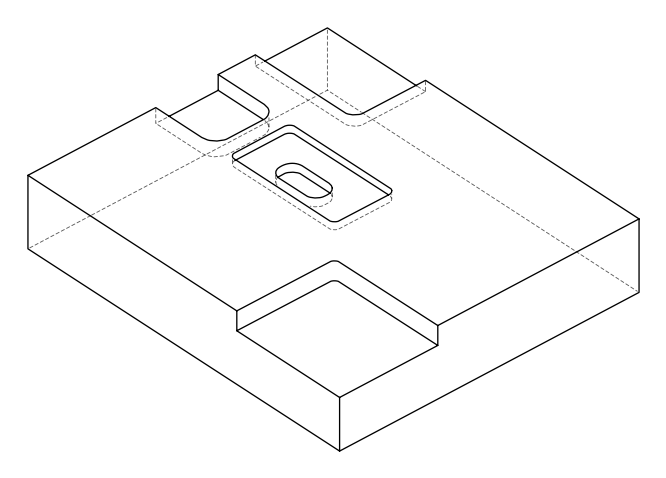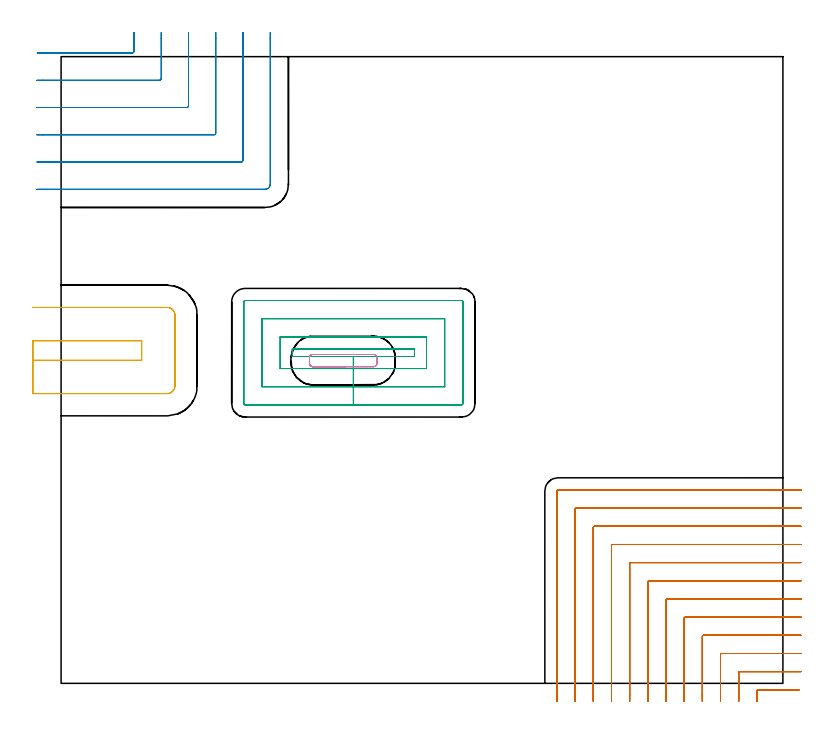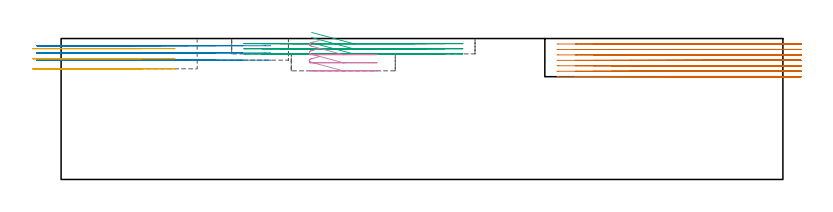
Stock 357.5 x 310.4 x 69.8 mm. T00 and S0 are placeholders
(PLAN: 5 operations, 4 tool changes, 36.9 min)
(1 MILL_CORNER_NOTCH_RECTANGULAR | CORNER_NOTCH_RECTANGULAR | NXT0201_011 | Follow Part, ap 3, ae 75% | 23.35 min | 226684 mm3)
(2 MILL_CORNER_NOTCH_RECTANGULAR_1 | CORNER_NOTCH_RECTANGULAR_1 | UGT0201_100 | Follow Part, ap 4.5, ae 75% | 4.95 min | 89696 mm3)
(3 MILL_RECTANGULAR_POCKET | POCKET_RECTANGULAR_STRAIGHT | NXT0201_011 | Follow Part, ap 3, ae 75% | 5.65 min | 58046 mm3)
(4 MILL_RECTANGULAR_POCKET_1 | POCKET_RECTANGULAR_STRAIGHT_1 | UGT0201_100 | Follow Part, ap 4.5, ae 75% | 0.79 min | 9603 mm3)
(5 MILL_SLOT | SLOT_PARTIAL_RECTANGULAR | UGT0201_105 | Follow Part, ap 5.5, ae 75% | 2.18 min | 63988 mm3)
(TOOL NXT0201_011 | ENDMILL 12mm [2P460-1200-NA 1630] | D12 FL38 Z6)
(TOOL UGT0201_100 | End Mill 18 mm | D18 FL22 Z2)
(TOOL UGT0201_105 | End Mill 22 mm | D22 FL25 Z2)
(OP 1 MILL_CORNER_NOTCH_RECTANGULAR)
G17 G21 G94 G90
T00 M6
G54
G17 G0 G90 X365.575 Y-3.2 S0 M3
G43 Z79.8 H1
Z67.1
G94 G1 X362.575 F250.
X345.193 F500.
G3 X344.6 Y-3.793 R0.6
G1 Y-6.
Y-9. F250.
G0 Z79.8
X366.5 Y5.8
Z67.1
G1 X363.5
X336.194 F500.
G3 X335.6 Y5.206 R0.6
G1 Y-6.
Y-9. F250.
G0 Z79.8
X366.5 Y14.8
Z67.1
G1 X363.5
X327.194 F500.
G3 X326.6 Y14.206 R0.6
G1 Y-6.
Y-9. F250.
G0 Z79.8
X366.5 Y23.8
Z67.1
G1 X363.5
X318.194 F500.
G3 X317.6 Y23.206 R0.6
G1 Y-6.
Y-9. F250.
G0 Z79.8
X366.5 Y32.8
Z67.1
G1 X363.5
X309.195 F500.
G3 X308.6 Y32.205 R0.6
G1 Y-6.
Y-9. F250.
G0 Z79.8
X366.5 Y41.8
Z67.1
G1 X363.5
X300.195 F500.
G3 X299.6 Y41.205 R0.6
G1 Y-6.
Y-9. F250.
G0 Z79.8
X366.5 Y50.8
Z67.1
G1 X363.5
X291.195 F500.
G3 X290.6 Y50.205 R0.6
G1 Y-6.
Y-9. F250.
G0 Z79.8
X366.5 Y59.8
Z67.1
G1 X363.5
X282.196 F500.
G3 X281.6 Y59.204 R0.6
G1 Y-6.
Y-9. F250.
G0 Z79.8
X366.5 Y68.8
Z67.1
G1 X363.5
X273.196 F500.
G3 X272.6 Y68.204 R0.6
G1 Y-6.
Y-9. F250.
G0 Z79.8
X366.5 Y77.8
Z67.1
G1 X363.5
X264.196 F500.
G3 X263.6 Y77.204 R0.6
G1 Y-6.
Y-9. F250.
G0 Z79.8
X366.5 Y86.8
Z67.1
G1 X363.5
X255.196 F500.
G3 X254.6 Y86.204 R0.6
G1 Y-6.
Y-9. F250.
G0 Z79.8
X366.5 Y95.8
Z67.1
G1 X363.5
X246.197 F500.
G3 X245.6 Y95.203 R0.6
G1 Y-6.
Y-9. F250.
G0 Z79.8
X365.575 Y-3.2
Z64.4
G1 X362.575
X345.193 F500.
G3 X344.6 Y-3.793 R0.6
G1 Y-6.
Y-9. F250.
G0 Z79.8
X366.5 Y5.8
Z64.4
G1 X363.5
X336.194 F500.
G3 X335.6 Y5.206 R0.6
G1 Y-6.
Y-9. F250.
G0 Z79.8
X366.5 Y14.8
Z64.4
G1 X363.5
X327.194 F500.
G3 X326.6 Y14.206 R0.6
G1 Y-6.
Y-9. F250.
G0 Z79.8
X366.5 Y23.8
Z64.4
G1 X363.5
X318.194 F500.
G3 X317.6 Y23.206 R0.6
G1 Y-6.
Y-9. F250.
G0 Z79.8
X366.5 Y32.8
Z64.4
G1 X363.5
X309.195 F500.
G3 X308.6 Y32.205 R0.6
G1 Y-6.
Y-9. F250.
G0 Z79.8
X366.5 Y41.8
Z64.4
G1 X363.5
X300.195 F500.
G3 X299.6 Y41.205 R0.6
G1 Y-6.
Y-9. F250.
G0 Z79.8
X366.5 Y50.8
Z64.4
G1 X363.5
X291.195 F500.
G3 X290.6 Y50.205 R0.6
G1 Y-6.
Y-9. F250.
G0 Z79.8
X366.5 Y59.8
Z64.4
G1 X363.5
X282.196 F500.
G3 X281.6 Y59.204 R0.6
G1 Y-6.
Y-9. F250.
G0 Z79.8
X366.5 Y68.8
Z64.4
G1 X363.5
X273.196 F500.
G3 X272.6 Y68.204 R0.6
G1 Y-6.
Y-9. F250.
G0 Z79.8
X366.5 Y77.8
Z64.4
G1 X363.5
X264.196 F500.
G3 X263.6 Y77.204 R0.6
G1 Y-6.
Y-9. F250.
G0 Z79.8
X366.5 Y86.8
Z64.4
G1 X363.5
X255.196 F500.
G3 X254.6 Y86.204 R0.6
G1 Y-6.
Y-9. F250.
G0 Z79.8
X366.5 Y95.8
Z64.4
G1 X363.5
X246.197 F500.
G3 X245.6 Y95.203 R0.6
G1 Y-6.
Y-9. F250.
G0 Z79.8
X365.575 Y-3.2
Z61.7
G1 X362.575
X345.193 F500.
G3 X344.6 Y-3.793 R0.6
G1 Y-6.
Y-9. F250.
G0 Z79.8
X366.5 Y5.8
Z61.7
G1 X363.5
X336.194 F500.
G3 X335.6 Y5.206 R0.6
G1 Y-6.
Y-9. F250.
G0 Z79.8
X366.5 Y14.8
Z61.7
G1 X363.5
X327.194 F500.
G3 X326.6 Y14.206 R0.6
G1 Y-6.
Y-9. F250.
G0 Z79.8
X366.5 Y23.8
Z61.7
G1 X363.5
X318.194 F500.
G3 X317.6 Y23.206 R0.6
G1 Y-6.
Y-9. F250.
G0 Z79.8
X366.5 Y32.8
Z61.7
G1 X363.5
X309.195 F500.
G3 X308.6 Y32.205 R0.6
G1 Y-6.
Y-9. F250.
G0 Z79.8
X366.5 Y41.8
Z61.7
G1 X363.5
X300.195 F500.
G3 X299.6 Y41.205 R0.6
G1 Y-6.
Y-9. F250.
G0 Z79.8
X366.5 Y50.8
Z61.7
G1 X363.5
X291.195 F500.
G3 X290.6 Y50.205 R0.6
G1 Y-6.
Y-9. F250.
G0 Z79.8
X366.5 Y59.8
Z61.7
G1 X363.5
X282.196 F500.
G3 X281.6 Y59.204 R0.6
G1 Y-6.
Y-9. F250.
G0 Z79.8
X366.5 Y68.8
Z61.7
G1 X363.5
X273.196 F500.
G3 X272.6 Y68.204 R0.6
G1 Y-6.
Y-9. F250.
G0 Z79.8
X366.5 Y77.8
Z61.7
G1 X363.5
X264.196 F500.
G3 X263.6 Y77.204 R0.6
G1 Y-6.
Y-9. F250.
G0 Z79.8
X366.5 Y86.8
Z61.7
G1 X363.5
X255.196 F500.
G3 X254.6 Y86.204 R0.6
G1 Y-6.
Y-9. F250.
G0 Z79.8
X366.5 Y95.8
Z61.7
G1 X363.5
X246.197 F500.
G3 X245.6 Y95.203 R0.6
G1 Y-6.
Y-9. F250.
G0 Z79.8
X365.575 Y-3.2
Z59.
G1 X362.575
X345.193 F500.
G3 X344.6 Y-3.793 R0.6
G1 Y-6.
Y-9. F250.
G0 Z79.8
X366.5 Y5.8
Z59.
G1 X363.5
X336.194 F500.
G3 X335.6 Y5.206 R0.6
G1 Y-6.
Y-9. F250.
G0 Z79.8
X366.5 Y14.8
Z59.
G1 X363.5
X327.194 F500.
G3 X326.6 Y14.206 R0.6
G1 Y-6.
Y-9. F250.
G0 Z79.8
X366.5 Y23.8
Z59.
G1 X363.5
X318.194 F500.
G3 X317.6 Y23.206 R0.6
G1 Y-6.
Y-9. F250.
G0 Z79.8
X366.5 Y32.8
Z59.
G1 X363.5
X309.195 F500.
G3 X308.6 Y32.205 R0.6
G1 Y-6.
Y-9. F250.
G0 Z79.8
X366.5 Y41.8
Z59.
G1 X363.5
X300.195 F500.
G3 X299.6 Y41.205 R0.6
G1 Y-6.
Y-9. F250.
G0 Z79.8
X366.5 Y50.8
Z59.
G1 X363.5
X291.195 F500.
G3 X290.6 Y50.205 R0.6
G1 Y-6.
Y-9. F250.
G0 Z79.8
X366.5 Y59.8
Z59.
G1 X363.5
X282.196 F500.
G3 X281.6 Y59.204 R0.6
G1 Y-6.
Y-9. F250.
G0 Z79.8
X366.5 Y68.8
Z59.
G1 X363.5
X273.196 F500.
G3 X272.6 Y68.204 R0.6
G1 Y-6.
Y-9. F250.
G0 Z79.8
X366.5 Y77.8
Z59.
G1 X363.5
X264.196 F500.
G3 X263.6 Y77.204 R0.6
G1 Y-6.
Y-9. F250.
G0 Z79.8
X366.5 Y86.8
Z59.
G1 X363.5
X255.196 F500.
G3 X254.6 Y86.204 R0.6
G1 Y-6.
Y-9. F250.
G0 Z79.8
X366.5 Y95.8
Z59.
G1 X363.5
X246.197 F500.
G3 X245.6 Y95.203 R0.6
G1 Y-6.
Y-9. F250.
G0 Z79.8
X365.575 Y-3.2
Z56.3
G1 X362.575
X345.193 F500.
G3 X344.6 Y-3.793 R0.6
G1 Y-6.
Y-9. F250.
G0 Z79.8
X366.5 Y5.8
Z56.3
G1 X363.5
X336.194 F500.
G3 X335.6 Y5.206 R0.6
G1 Y-6.
Y-9. F250.
G0 Z79.8
X366.5 Y14.8
Z56.3
G1 X363.5
X327.194 F500.
G3 X326.6 Y14.206 R0.6
G1 Y-6.
Y-9. F250.
G0 Z79.8
X366.5 Y23.8
Z56.3
G1 X363.5
X318.194 F500.
G3 X317.6 Y23.206 R0.6
G1 Y-6.
Y-9. F250.
G0 Z79.8
X366.5 Y32.8
Z56.3
G1 X363.5
X309.195 F500.
G3 X308.6 Y32.205 R0.6
G1 Y-6.
Y-9. F250.
G0 Z79.8
X366.5 Y41.8
Z56.3
G1 X363.5
X300.195 F500.
G3 X299.6 Y41.205 R0.6
G1 Y-6.
Y-9. F250.
G0 Z79.8
X366.5 Y50.8
Z56.3
G1 X363.5
X291.195 F500.
G3 X290.6 Y50.205 R0.6
G1 Y-6.
Y-9. F250.
G0 Z79.8
X366.5 Y59.8
Z56.3
G1 X363.5
X282.196 F500.
G3 X281.6 Y59.204 R0.6
G1 Y-6.
Y-9. F250.
G0 Z79.8
X366.5 Y68.8
Z56.3
G1 X363.5
X273.196 F500.
G3 X272.6 Y68.204 R0.6
G1 Y-6.
Y-9. F250.
G0 Z79.8
X366.5 Y77.8
Z56.3
G1 X363.5
X264.196 F500.
G3 X263.6 Y77.204 R0.6
G1 Y-6.
Y-9. F250.
G0 Z79.8
X366.5 Y86.8
Z56.3
G1 X363.5
X255.196 F500.
G3 X254.6 Y86.204 R0.6
G1 Y-6.
Y-9. F250.
G0 Z79.8
X366.5 Y95.8
Z56.3
G1 X363.5
X246.197 F500.
G3 X245.6 Y95.203 R0.6
G1 Y-6.
Y-9. F250.
G0 Z79.8
X365.575 Y-3.2
Z53.6
G1 X362.575
X345.193 F500.
G3 X344.6 Y-3.793 R0.6
G1 Y-6.
Y-9. F250.
G0 Z79.8
X366.5 Y5.8
Z53.6
G1 X363.5
X336.194 F500.
G3 X335.6 Y5.206 R0.6
G1 Y-6.
Y-9. F250.
G0 Z79.8
X366.5 Y14.8
Z53.6
G1 X363.5
X327.194 F500.
G3 X326.6 Y14.206 R0.6
G1 Y-6.
Y-9. F250.
G0 Z79.8
X366.5 Y23.8
Z53.6
G1 X363.5
X318.194 F500.
G3 X317.6 Y23.206 R0.6
G1 Y-6.
Y-9. F250.
G0 Z79.8
X366.5 Y32.8
Z53.6
G1 X363.5
X309.195 F500.
G3 X308.6 Y32.205 R0.6
G1 Y-6.
Y-9. F250.
G0 Z79.8
X366.5 Y41.8
Z53.6
G1 X363.5
X300.195 F500.
G3 X299.6 Y41.205 R0.6
G1 Y-6.
Y-9. F250.
G0 Z79.8
X366.5 Y50.8
Z53.6
G1 X363.5
X291.195 F500.
G3 X290.6 Y50.205 R0.6
G1 Y-6.
Y-9. F250.
G0 Z79.8
X366.5 Y59.8
Z53.6
G1 X363.5
X282.196 F500.
G3 X281.6 Y59.204 R0.6
G1 Y-6.
Y-9. F250.
G0 Z79.8
X366.5 Y68.8
Z53.6
G1 X363.5
X273.196 F500.
G3 X272.6 Y68.204 R0.6
G1 Y-6.
Y-9. F250.
G0 Z79.8
X366.5 Y77.8
Z53.6
G1 X363.5
X264.196 F500.
G3 X263.6 Y77.204 R0.6
G1 Y-6.
Y-9. F250.
G0 Z79.8
X366.5 Y86.8
Z53.6
G1 X363.5
X255.196 F500.
G3 X254.6 Y86.204 R0.6
G1 Y-6.
Y-9. F250.
G0 Z79.8
X366.5 Y95.8
Z53.6
G1 X363.5
X246.197 F500.
G3 X245.6 Y95.203 R0.6
G1 Y-6.
Y-9. F250.
G0 Z79.8
X365.575 Y-3.2
Z50.9
G1 X362.575
X345.193 F500.
G3 X344.6 Y-3.793 R0.6
G1 Y-6.
Y-9. F250.
G0 Z79.8
X366.5 Y5.8
Z50.9
G1 X363.5
X336.194 F500.
G3 X335.6 Y5.206 R0.6
G1 Y-6.
Y-9. F250.
G0 Z79.8
X366.5 Y14.8
Z50.9
G1 X363.5
X327.194 F500.
G3 X326.6 Y14.206 R0.6
G1 Y-6.
Y-9. F250.
G0 Z79.8
X366.5 Y23.8
Z50.9
G1 X363.5
X318.194 F500.
G3 X317.6 Y23.206 R0.6
G1 Y-6.
Y-9. F250.
G0 Z79.8
X366.5 Y32.8
Z50.9
G1 X363.5
X309.195 F500.
G3 X308.6 Y32.205 R0.6
G1 Y-6.
Y-9. F250.
G0 Z79.8
X366.5 Y41.8
Z50.9
G1 X363.5
X300.195 F500.
G3 X299.6 Y41.205 R0.6
G1 Y-6.
Y-9. F250.
G0 Z79.8
X366.5 Y50.8
Z50.9
G1 X363.5
X291.195 F500.
G3 X290.6 Y50.205 R0.6
G1 Y-6.
Y-9. F250.
G0 Z79.8
X366.5 Y59.8
Z50.9
G1 X363.5
X282.196 F500.
G3 X281.6 Y59.204 R0.6
G1 Y-6.
Y-9. F250.
G0 Z79.8
X366.5 Y68.8
Z50.9
G1 X363.5
X273.196 F500.
G3 X272.6 Y68.204 R0.6
G1 Y-6.
Y-9. F250.
G0 Z79.8
X366.5 Y77.8
Z50.9
G1 X363.5
X264.196 F500.
G3 X263.6 Y77.204 R0.6
G1 Y-6.
Y-9. F250.
G0 Z79.8
X366.5 Y86.8
Z50.9
G1 X363.5
X255.196 F500.
G3 X254.6 Y86.204 R0.6
G1 Y-6.
Y-9. F250.
G0 Z79.8
X366.5 Y95.8
Z50.9
G1 X363.5
X246.197 F500.
G3 X245.6 Y95.203 R0.6
G1 Y-6.
Y-9. F250.
G0 Z79.8
M5
M2
(OP 2 MILL_CORNER_NOTCH_RECTANGULAR_1)
G17 G21 G94 G90
T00 M6
G54
G17 G0 G90 X-11.818 Y312.2 S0 M3
G43 Z79.8 H0
Z66.233
G94 G1 X-8.818 F250.
X35.206 F500.
G3 X36.1 Y313.094 R0.9
G1 Y319.4
Y322.4 F250.
G0 Z79.8
X-12. Y298.7
Z66.233
G1 X-9.
X48.705 F500.
G3 X49.6 Y299.595 R0.9
G1 Y319.4
Y322.4 F250.
G0 Z79.8
X-12. Y285.2
Z66.233
G1 X-9.
X62.205 F500.
G3 X63.1 Y286.095 R0.9
G1 Y319.4
Y322.4 F250.
G0 Z79.8
X-12. Y271.7
Z66.233
G1 X-9.
X75.705 F500.
G3 X76.6 Y272.595 R0.9
G1 Y319.4
Y322.4 F250.
G0 Z79.8
X-12. Y258.2
Z66.233
G1 X-9.
X89.204 F500.
G3 X90.1 Y259.096 R0.9
G1 Y319.4
Y322.4 F250.
G0 Z79.8
X-12. Y244.7
Z66.233
G1 X-9.
X101. F500.
G3 X103.6 Y247.3 R2.6
G1 Y319.4
Y322.4 F250.
G0 Z79.8
X-11.818 Y312.2
Z62.667
G1 X-8.818
X35.206 F500.
G3 X36.1 Y313.094 R0.9
G1 Y319.4
Y322.4 F250.
G0 Z79.8
X-12. Y298.7
Z62.667
G1 X-9.
X48.705 F500.
G3 X49.6 Y299.595 R0.9
G1 Y319.4
Y322.4 F250.
G0 Z79.8
X-12. Y285.2
Z62.667
G1 X-9.
X62.205 F500.
G3 X63.1 Y286.095 R0.9
G1 Y319.4
Y322.4 F250.
G0 Z79.8
X-12. Y271.7
Z62.667
G1 X-9.
X75.705 F500.
G3 X76.6 Y272.595 R0.9
G1 Y319.4
Y322.4 F250.
G0 Z79.8
X-12. Y258.2
Z62.667
G1 X-9.
X89.204 F500.
G3 X90.1 Y259.096 R0.9
G1 Y319.4
Y322.4 F250.
G0 Z79.8
X-12. Y244.7
Z62.667
G1 X-9.
X101. F500.
G3 X103.6 Y247.3 R2.6
G1 Y319.4
Y322.4 F250.
G0 Z79.8
X-11.818 Y312.2
Z59.1
G1 X-8.818
X35.206 F500.
G3 X36.1 Y313.094 R0.9
G1 Y319.4
Y322.4 F250.
G0 Z79.8
X-12. Y298.7
Z59.1
G1 X-9.
X48.705 F500.
G3 X49.6 Y299.595 R0.9
G1 Y319.4
Y322.4 F250.
G0 Z79.8
X-12. Y285.2
Z59.1
G1 X-9.
X62.205 F500.
G3 X63.1 Y286.095 R0.9
G1 Y319.4
Y322.4 F250.
G0 Z79.8
X-12. Y271.7
Z59.1
G1 X-9.
X75.705 F500.
G3 X76.6 Y272.595 R0.9
G1 Y319.4
Y322.4 F250.
G0 Z79.8
X-12. Y258.2
Z59.1
G1 X-9.
X89.204 F500.
G3 X90.1 Y259.096 R0.9
G1 Y319.4
Y322.4 F250.
G0 Z79.8
X-12. Y244.7
Z59.1
G1 X-9.
X101. F500.
G3 X103.6 Y247.3 R2.6
G1 Y319.4
Y322.4 F250.
G0 Z79.8
M5
M2
(OP 3 MILL_RECTANGULAR_POCKET)
G17 G21 G94 G90
T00 M6
G54
G17 G0 G90 X124.099 Y161.9 S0 M3
G43 Z79.8 H1
Z72.8
G94 G1 X144.75 Z67.267 F250.
X175. F500.
Y165.6
X114.5
Y161.9
X144.75
Y155.9
X181.
Y171.6
X108.5
Y155.9
X144.75
Y146.9
X190.
Y180.6
X99.5
Y146.9
X144.75
Y137.9
X198.3
G3 X199. Y138.6 R0.7
G1 Y188.9
G3 X198.3 Y189.6 R0.7
G1 X91.2
G3 X90.5 Y188.9 R0.7
G1 Y138.6
G3 X91.2 Y137.9 R0.7
G1 X144.75
X145.75
G0 X124.099 Y161.9 Z70.267
G1 X144.75 Z64.733 F250.
X175. F500.
Y165.6
X114.5
Y161.9
X144.75
Y155.9
X181.
Y171.6
X108.5
Y155.9
X144.75
Y146.9
X190.
Y180.6
X99.5
Y146.9
X144.75
Y137.9
X198.3
G3 X199. Y138.6 R0.7
G1 Y188.9
G3 X198.3 Y189.6 R0.7
G1 X91.2
G3 X90.5 Y188.9 R0.7
G1 Y138.6
G3 X91.2 Y137.9 R0.7
G1 X144.75
X145.75
G0 X124.099 Y161.9 Z67.733
G1 X144.75 Z62.2 F250.
X175. F500.
Y165.6
X114.5
Y161.9
X144.75
Y155.9
X181.
Y171.6
X108.5
Y155.9
X144.75
Y146.9
X190.
Y180.6
X99.5
Y146.9
X144.75
Y137.9
X198.3
G3 X199. Y138.6 R0.7
G1 Y188.9
G3 X198.3 Y189.6 R0.7
G1 X91.2
G3 X90.5 Y188.9 R0.7
G1 Y138.6
G3 X91.2 Y137.9 R0.7
G1 X144.75
X145.75
G0 Z79.8
M5
M2
(OP 4 MILL_RECTANGULAR_POCKET_1)
G17 G21 G94 G90
T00 M6
G54
G17 G0 G90 X127.813 Y162.9 S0 M3
G43 Z79.8 H0
Z68.8
G94 G1 X124.8 Z67.993 F250.
X124.666 Z67.957
X124.305 Y162.836 Z67.859
X123.965 Y162.7 Z67.76
X123.66 Y162.499 Z67.662
X123.401 Y162.24 Z67.564
X123.2 Y161.935 Z67.466
X123.064 Y161.595 Z67.368
X123. Y161.234 Z67.27
Y158.466 Z66.528
X123.064 Y158.105 Z66.43
X123.2 Y157.765 Z66.332
X123.401 Y157.46 Z66.234
X123.66 Y157.201 Z66.136
X123.965 Y157. Z66.038
X124.305 Y156.864 Z65.94
X124.666 Y156.8 Z65.842
X139.75 Z61.8
X154.7 F500.
G3 X156.5 Y158.6 R1.8
G1 Y161.1
G3 X154.7 Y162.9 R1.8
G1 X124.8
G3 X123. Y161.1 R1.8
G1 Y158.6
G3 X124.8 Y156.8 R1.8
G1 X139.75
X140.75
G0 X127.813 Y162.9 Z64.8
G1 X124.8 Z63.993 F250.
X124.666 Z63.957
X124.305 Y162.836 Z63.859
X123.965 Y162.7 Z63.76
X123.66 Y162.499 Z63.662
X123.401 Y162.24 Z63.564
X123.2 Y161.935 Z63.466
X123.064 Y161.595 Z63.368
X123. Y161.234 Z63.27
Y158.466 Z62.528
X123.064 Y158.105 Z62.43
X123.2 Y157.765 Z62.332
X123.401 Y157.46 Z62.234
X123.66 Y157.201 Z62.136
X123.965 Y157. Z62.038
X124.305 Y156.864 Z61.94
X124.666 Y156.8 Z61.842
X139.75 Z57.8
X154.7 F500.
G3 X156.5 Y158.6 R1.8
G1 Y161.1
G3 X154.7 Y162.9 R1.8
G1 X124.8
G3 X123. Y161.1 R1.8
G1 Y158.6
G3 X124.8 Y156.8 R1.8
G1 X139.75
X140.75
G0 X127.813 Y162.9 Z60.8
G1 X124.8 Z59.993 F250.
X124.666 Z59.957
X124.305 Y162.836 Z59.859
X123.965 Y162.7 Z59.761
X123.66 Y162.499 Z59.662
X123.401 Y162.24 Z59.564
X123.2 Y161.935 Z59.466
X123.064 Y161.595 Z59.368
X123. Y161.234 Z59.27
Y158.466 Z58.528
X123.064 Y158.105 Z58.43
X123.2 Y157.765 Z58.332
X123.401 Y157.46 Z58.234
X123.66 Y157.201 Z58.136
X123.965 Y157. Z58.038
X124.305 Y156.864 Z57.94
X124.666 Y156.8 Z57.842
X139.75 Z53.8
X154.7 F500.
G3 X156.5 Y158.6 R1.8
G1 Y161.1
G3 X154.7 Y162.9 R1.8
G1 X124.8
G3 X123. Y161.1 R1.8
G1 Y158.6
G3 X124.8 Y156.8 R1.8
G1 X139.75
X140.75
G0 Z79.8
M5
M2
(OP 5 MILL_SLOT)
G17 G21 G94 G90
T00 M6
G54
G17 G0 G90 X-14. Y160. S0 M3
G43 Z79.8 H0
Z64.8
G94 G1 X-11. F250.
X39.9 F500.
Y169.7
X-11.
X-14. F250.
Y143.5
X-11.
X52.5 F500.
G3 X56.4 Y147.4 R3.9
G1 Y182.3
G3 X52.5 Y186.2 R3.9
G1 X-11.
X-14. F250.
G0 Y160. Z59.8
G1 X-11.
X39.9 F500.
Y169.7
X-11.
X-14. F250.
Y143.5
X-11.
X52.5 F500.
G3 X56.4 Y147.4 R3.9
G1 Y182.3
G3 X52.5 Y186.2 R3.9
G1 X-11.
X-14. F250.
G0 Y160. Z54.8
G1 X-11.
X39.9 F500.
Y169.7
X-11.
X-14. F250.
Y143.5
X-11.
X52.5 F500.
G3 X56.4 Y147.4 R3.9
G1 Y182.3
G3 X52.5 Y186.2 R3.9
G1 X-11.
X-14. F250.
G0 Z79.8
M5
M2
